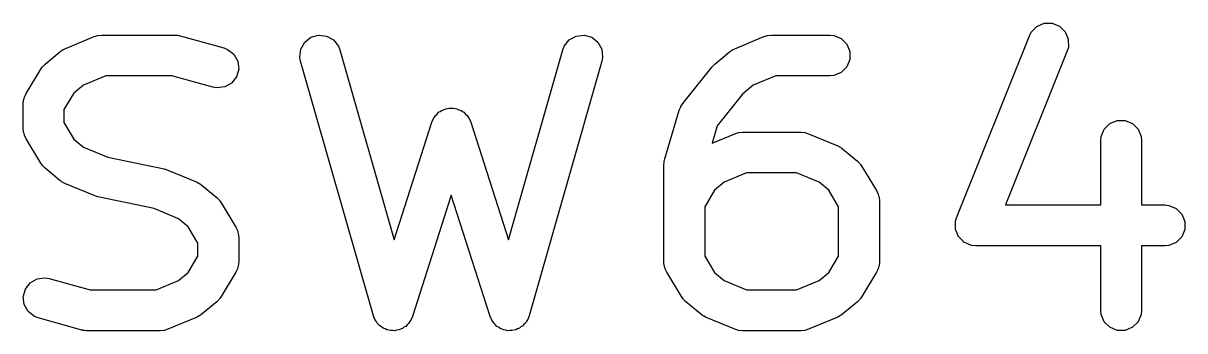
# Model space of a CAD drawing. Extents: x 2.5 to 13.9, y -9.4 to -3.9.
# Drawn here: x 13.6828 to 13.9107, y -7.4683 to -7.408 of the extents above; entities that cross this region are included whole.
import ezdxf

# ---------------------------------------------------------------- set-up
doc = ezdxf.new("R2010")
doc.units = 0
doc.header["$MEASUREMENT"] = 0
doc.layers.add('BLACK', color=7, linetype='CONTINUOUS')

msp = doc.modelspace()

# ---------------------------------------------------------------- linework, layer by layer
at = {"layer": 'BLACK', "linetype": 'CONTINUOUS'}
for p, q in [((13.88021, -7.4104), (13.88057, -7.4097)), ((13.88057, -7.4097), (13.88166, -7.40859)), ((13.88166, -7.40859), (13.8831, -7.40797)), ((13.8831, -7.40797), (13.88466, -7.40795)), ((13.88466, -7.40795), (13.88611, -7.40853)), ((13.88611, -7.40853), (13.88722, -7.40962)), ((13.88722, -7.40962), (13.88784, -7.41106)), ((13.69096, -7.41295), (13.69667, -7.41057)), ((13.69667, -7.41057), (13.69742, -7.41034)), ((13.69742, -7.41034), (13.69743, -7.41034)), ((13.69743, -7.41034), (13.69821, -7.41027)), ((13.69743, -7.41034), (13.69743, -7.41034)), ((13.69821, -7.41027), (13.7125, -7.41027)), ((13.7125, -7.41027), (13.71271, -7.41029)), ((13.71271, -7.41029), (13.7128, -7.41028)), ((13.7128, -7.41028), (13.71304, -7.41032)), ((13.71304, -7.41032), (13.71328, -7.41034)), ((13.71328, -7.41034), (13.71335, -7.41037)), ((13.71335, -7.41037), (13.71357, -7.41041)), ((13.71357, -7.41041), (13.72214, -7.41279)), ((13.73726, -7.41304), (13.73802, -7.41168)), ((13.73802, -7.41168), (13.73924, -7.41071)), ((13.73924, -7.41071), (13.74074, -7.41028)), ((13.74074, -7.41028), (13.74229, -7.41046)), ((13.74229, -7.41046), (13.74366, -7.41122)), ((13.74366, -7.41122), (13.74463, -7.41244)), ((13.78894, -7.41244), (13.78991, -7.41122)), ((13.78991, -7.41122), (13.79127, -7.41046)), ((13.79127, -7.41046), (13.79282, -7.41028)), ((13.79282, -7.41028), (13.79433, -7.41071)), ((13.79433, -7.41071), (13.79555, -7.41168)), ((13.79555, -7.41168), (13.79631, -7.41304)), ((13.82239, -7.41295), (13.8281, -7.41057)), ((13.8281, -7.41057), (13.82885, -7.41034)), ((13.82885, -7.41034), (13.82886, -7.41034)), ((13.82886, -7.41034), (13.82964, -7.41027)), ((13.82886, -7.41034), (13.82886, -7.41034)), ((13.82964, -7.41027), (13.84107, -7.41027)), ((13.84107, -7.41027), (13.84185, -7.41034)), ((13.84185, -7.41034), (13.84329, -7.41094)), ((13.84329, -7.41094), (13.84439, -7.41204)), ((13.84439, -7.41204), (13.84499, -7.41349)), ((13.86593, -7.44611), (13.88021, -7.4104)), ((13.88784, -7.41106), (13.88786, -7.41262)), ((13.68708, -7.41596), (13.68994, -7.41357)), ((13.68994, -7.41357), (13.6902, -7.4134)), ((13.6902, -7.4134), (13.69027, -7.41333)), ((13.69027, -7.41333), (13.69043, -7.41324)), ((13.69043, -7.41324), (13.69059, -7.41313)), ((13.69059, -7.41313), (13.69068, -7.4131)), ((13.69068, -7.4131), (13.69096, -7.41295)), ((13.72214, -7.41279), (13.72287, -7.41308)), ((13.72287, -7.41308), (13.7241, -7.41404)), ((13.7241, -7.41404), (13.72487, -7.4154)), ((13.73708, -7.41459), (13.73726, -7.41304)), ((13.74463, -7.41244), (13.74491, -7.41317)), ((13.74491, -7.41317), (13.75557, -7.45046)), ((13.77799, -7.45046), (13.78865, -7.41317)), ((13.78865, -7.41317), (13.78894, -7.41244)), ((13.79631, -7.41304), (13.79648, -7.41459)), ((13.81851, -7.41596), (13.82137, -7.41357)), ((13.82137, -7.41357), (13.82163, -7.4134)), ((13.82163, -7.4134), (13.8217, -7.41333)), ((13.8217, -7.41333), (13.82186, -7.41324)), ((13.82186, -7.41324), (13.82201, -7.41313)), ((13.82201, -7.41313), (13.82211, -7.4131)), ((13.82211, -7.4131), (13.82239, -7.41295)), ((13.84499, -7.41349), (13.84499, -7.41505)), ((13.88764, -7.41337), (13.87555, -7.4436)), ((13.88786, -7.41262), (13.88764, -7.41337)), ((13.68621, -7.41697), (13.68648, -7.4166)), ((13.68648, -7.4166), (13.68653, -7.41651)), ((13.68653, -7.41651), (13.68661, -7.41643)), ((13.68661, -7.41643), (13.68668, -7.41634)), ((13.68668, -7.41634), (13.68676, -7.41628)), ((13.68676, -7.41628), (13.68708, -7.41596)), ((13.72487, -7.4154), (13.72506, -7.41695)), ((13.73722, -7.41536), (13.73708, -7.41459)), ((13.75151, -7.46537), (13.73722, -7.41536)), ((13.79634, -7.41536), (13.78206, -7.46537)), ((13.79648, -7.41459), (13.79634, -7.41536)), ((13.81223, -7.42367), (13.81795, -7.41653)), ((13.81795, -7.41652), (13.81796, -7.41651)), ((13.81795, -7.41653), (13.81795, -7.41652)), ((13.81796, -7.41651), (13.81823, -7.41624)), ((13.81823, -7.41624), (13.81849, -7.41597)), ((13.81849, -7.41597), (13.8185, -7.41596)), ((13.8185, -7.41596), (13.81851, -7.41596)), ((13.84439, -7.41649), (13.84329, -7.41759)), ((13.84499, -7.41505), (13.84439, -7.41649)), ((13.68335, -7.42173), (13.68621, -7.41697)), ((13.69901, -7.41827), (13.69459, -7.42011)), ((13.71195, -7.41827), (13.69901, -7.41827)), ((13.72, -7.4205), (13.71195, -7.41827)), ((13.72464, -7.41845), (13.72368, -7.41968)), ((13.72506, -7.41695), (13.72464, -7.41845)), ((13.83044, -7.41827), (13.82602, -7.42011)), ((13.84107, -7.41827), (13.83044, -7.41827)), ((13.84185, -7.41819), (13.84107, -7.41827)), ((13.84329, -7.41759), (13.84185, -7.41819)), ((13.69459, -7.42011), (13.69272, -7.42167)), ((13.72077, -7.42064), (13.72, -7.4205)), ((13.72232, -7.42045), (13.72077, -7.42064)), ((13.72368, -7.41968), (13.72232, -7.42045)), ((13.82602, -7.42011), (13.82394, -7.42184)), ((13.68278, -7.42379), (13.68286, -7.42301)), ((13.68286, -7.42301), (13.68297, -7.42273)), ((13.68297, -7.42273), (13.68302, -7.42244)), ((13.68302, -7.42244), (13.68335, -7.42173)), ((13.69272, -7.42167), (13.69078, -7.4249)), ((13.82394, -7.42184), (13.81896, -7.42806)), ((13.68278, -7.42855), (13.68278, -7.42379)), ((13.69078, -7.4249), (13.69078, -7.42744)), ((13.764, -7.42577), (13.76429, -7.42542)), ((13.76429, -7.42542), (13.76459, -7.42527)), ((13.76459, -7.42527), (13.76484, -7.42505)), ((13.76484, -7.42505), (13.76528, -7.42491)), ((13.76528, -7.42491), (13.76568, -7.42471)), ((13.76568, -7.42471), (13.76601, -7.42468)), ((13.76601, -7.42468), (13.76633, -7.42458)), ((13.76633, -7.42458), (13.76678, -7.42462)), ((13.76678, -7.42462), (13.76724, -7.42458)), ((13.76724, -7.42458), (13.76755, -7.42468)), ((13.76755, -7.42468), (13.76789, -7.42471)), ((13.76789, -7.42471), (13.76829, -7.42491)), ((13.76829, -7.42491), (13.76872, -7.42505)), ((13.76872, -7.42505), (13.76898, -7.42527)), ((13.76898, -7.42527), (13.76927, -7.42542)), ((13.76927, -7.42542), (13.76957, -7.42577)), ((13.80867, -7.43455), (13.81152, -7.42502)), ((13.81152, -7.42502), (13.81179, -7.42436)), ((13.81179, -7.42436), (13.8118, -7.42433)), ((13.8118, -7.42433), (13.81181, -7.42431)), ((13.81181, -7.42431), (13.81182, -7.4243)), ((13.81182, -7.4243), (13.81184, -7.42427)), ((13.81184, -7.42427), (13.81223, -7.42367)), ((13.69078, -7.42744), (13.69272, -7.43067)), ((13.75557, -7.45046), (13.76297, -7.42733)), ((13.76297, -7.42733), (13.76328, -7.42661)), ((13.76328, -7.42661), (13.7635, -7.42636)), ((13.7635, -7.42636), (13.76365, -7.42606)), ((13.76365, -7.42606), (13.764, -7.42577)), ((13.76957, -7.42577), (13.76991, -7.42606)), ((13.76991, -7.42606), (13.77007, -7.42636)), ((13.77007, -7.42636), (13.77028, -7.42661)), ((13.77028, -7.42661), (13.77059, -7.42733)), ((13.77059, -7.42733), (13.77799, -7.45046)), ((13.89489, -7.42871), (13.89599, -7.42761)), ((13.89599, -7.42761), (13.89743, -7.42701)), ((13.89743, -7.42701), (13.89899, -7.42701)), ((13.89899, -7.42701), (13.90043, -7.42761)), ((13.90043, -7.42761), (13.90154, -7.42871)), ((13.68286, -7.42933), (13.68278, -7.42855)), ((13.68297, -7.42961), (13.68286, -7.42933)), ((13.68302, -7.4299), (13.68297, -7.42961)), ((13.68335, -7.43061), (13.68302, -7.4299)), ((13.81896, -7.42806), (13.81794, -7.43147)), ((13.81794, -7.43147), (13.82239, -7.42962)), ((13.82239, -7.42962), (13.82314, -7.42939)), ((13.82314, -7.42939), (13.82314, -7.42939)), ((13.82314, -7.42939), (13.82315, -7.42939)), ((13.82315, -7.42939), (13.82393, -7.42931)), ((13.82393, -7.42931), (13.83535, -7.42931)), ((13.83535, -7.42931), (13.83613, -7.42939)), ((13.83613, -7.42939), (13.83614, -7.42939)), ((13.83614, -7.42939), (13.83614, -7.42939)), ((13.83614, -7.42939), (13.83689, -7.42962)), ((13.83689, -7.42962), (13.84261, -7.432)), ((13.89421, -7.43093), (13.89429, -7.43015)), ((13.89429, -7.43015), (13.89489, -7.42871)), ((13.90154, -7.42871), (13.90213, -7.43015)), ((13.90213, -7.43015), (13.90221, -7.43093)), ((13.68621, -7.43537), (13.68335, -7.43061)), ((13.69272, -7.43067), (13.69459, -7.43223)), ((13.69459, -7.43223), (13.6994, -7.43424)), ((13.84261, -7.432), (13.84288, -7.43215)), ((13.84288, -7.43215), (13.84298, -7.43218)), ((13.84298, -7.43218), (13.84313, -7.43229)), ((13.84313, -7.43229), (13.8433, -7.43237)), ((13.8433, -7.43237), (13.84337, -7.43245)), ((13.84337, -7.43245), (13.84363, -7.43262)), ((13.89421, -7.4436), (13.89421, -7.43093)), ((13.90221, -7.43093), (13.90221, -7.4436)), ((13.6994, -7.43424), (13.71046, -7.43654)), ((13.80857, -7.43491), (13.80861, -7.43482)), ((13.80861, -7.43482), (13.80867, -7.43455)), ((13.84363, -7.43262), (13.84649, -7.435)), ((13.68648, -7.43574), (13.68621, -7.43537)), ((13.68653, -7.43583), (13.68648, -7.43574)), ((13.68661, -7.43591), (13.68653, -7.43583)), ((13.68668, -7.436), (13.68661, -7.43591)), ((13.68676, -7.43606), (13.68668, -7.436)), ((13.68708, -7.43639), (13.68676, -7.43606)), ((13.68994, -7.43877), (13.68708, -7.43639)), ((13.71046, -7.43654), (13.71082, -7.43665)), ((13.71082, -7.43665), (13.71118, -7.43676)), ((13.71118, -7.43676), (13.71689, -7.43915)), ((13.8085, -7.43569), (13.80853, -7.43541)), ((13.8085, -7.45474), (13.8085, -7.43569)), ((13.80852, -7.43531), (13.80855, -7.43512)), ((13.80853, -7.43541), (13.80852, -7.43531)), ((13.80855, -7.43512), (13.80857, -7.43491)), ((13.84649, -7.435), (13.84681, -7.43533)), ((13.84681, -7.43533), (13.84689, -7.43539)), ((13.84689, -7.43539), (13.84696, -7.43548)), ((13.84696, -7.43548), (13.84704, -7.43556)), ((13.84704, -7.43556), (13.84708, -7.43565)), ((13.84708, -7.43565), (13.84736, -7.43602)), ((13.84736, -7.43602), (13.85021, -7.44078)), ((13.6902, -7.43894), (13.68994, -7.43877)), ((13.69027, -7.43902), (13.6902, -7.43894)), ((13.69043, -7.4391), (13.69027, -7.43902)), ((13.69059, -7.43921), (13.69043, -7.4391)), ((13.69068, -7.43924), (13.69059, -7.43921)), ((13.69096, -7.43939), (13.69068, -7.43924)), ((13.69667, -7.44177), (13.69096, -7.43939)), ((13.71689, -7.43915), (13.71717, -7.43929)), ((13.71717, -7.43929), (13.71727, -7.43932)), ((13.71727, -7.43932), (13.71742, -7.43943)), ((13.82031, -7.43915), (13.81844, -7.44071)), ((13.82473, -7.43731), (13.82031, -7.43915)), ((13.83455, -7.43731), (13.82473, -7.43731)), ((13.83897, -7.43915), (13.83455, -7.43731)), ((13.84084, -7.44071), (13.83897, -7.43915)), ((13.71742, -7.43943), (13.71758, -7.43952)), ((13.71758, -7.43952), (13.71765, -7.43959)), ((13.71765, -7.43959), (13.71792, -7.43976)), ((13.71792, -7.43976), (13.72077, -7.44215)), ((13.76678, -7.44168), (13.75916, -7.46549)), ((13.7744, -7.46549), (13.76678, -7.44168)), ((13.81844, -7.44071), (13.8165, -7.44395)), ((13.84278, -7.44395), (13.84084, -7.44071)), ((13.85021, -7.44078), (13.85055, -7.44149)), ((13.85055, -7.44149), (13.85059, -7.44178)), ((13.69704, -7.44188), (13.69667, -7.44177)), ((13.6974, -7.44199), (13.69704, -7.44188)), ((13.70845, -7.44429), (13.6974, -7.44199)), ((13.72077, -7.44215), (13.72109, -7.44247)), ((13.72109, -7.44247), (13.72117, -7.44253)), ((13.72117, -7.44253), (13.72124, -7.44262)), ((13.72124, -7.44262), (13.72132, -7.4427)), ((13.72132, -7.4427), (13.72137, -7.4428)), ((13.72137, -7.4428), (13.72164, -7.44316)), ((13.72164, -7.44316), (13.7245, -7.44792)), ((13.8165, -7.44395), (13.8165, -7.45363)), ((13.84278, -7.45363), (13.84278, -7.44395)), ((13.85059, -7.44178), (13.85071, -7.44206)), ((13.85071, -7.44206), (13.85078, -7.44284)), ((13.85078, -7.44284), (13.85078, -7.45474)), ((13.87555, -7.4436), (13.89421, -7.4436)), ((13.90221, -7.4436), (13.90678, -7.4436)), ((13.90678, -7.4436), (13.90756, -7.44368)), ((13.90756, -7.44368), (13.90901, -7.44427)), ((13.71326, -7.4463), (13.70845, -7.44429)), ((13.86573, -7.44678), (13.86593, -7.44611)), ((13.90901, -7.44427), (13.91011, -7.44538)), ((13.91011, -7.44538), (13.91071, -7.44682)), ((13.71513, -7.44786), (13.71326, -7.4463)), ((13.71707, -7.45109), (13.71513, -7.44786)), ((13.7245, -7.44792), (13.72483, -7.44863)), ((13.86571, -7.44687), (13.86572, -7.44684)), ((13.86572, -7.44762), (13.86571, -7.44687)), ((13.86572, -7.44682), (13.86573, -7.44678)), ((13.86572, -7.44684), (13.86572, -7.44682)), ((13.86572, -7.44838), (13.86572, -7.44762)), ((13.86573, -7.4484), (13.86572, -7.44838)), ((13.86573, -7.44843), (13.86573, -7.4484)), ((13.86602, -7.44912), (13.86573, -7.44843)), ((13.91071, -7.44838), (13.91011, -7.44982)), ((13.91071, -7.44682), (13.91071, -7.44838)), ((13.72483, -7.44863), (13.72488, -7.44893)), ((13.72488, -7.44893), (13.72499, -7.4492)), ((13.72499, -7.4492), (13.72507, -7.44998)), ((13.72507, -7.44998), (13.72507, -7.45474)), ((13.86631, -7.44982), (13.86602, -7.44912)), ((13.86633, -7.44984), (13.86631, -7.44982)), ((13.86634, -7.44986), (13.86633, -7.44984)), ((13.86688, -7.45039), (13.86634, -7.44986)), ((13.86742, -7.45093), (13.86688, -7.45039)), ((13.91011, -7.44982), (13.90901, -7.45093)), ((13.71707, -7.45363), (13.71707, -7.45109)), ((13.86744, -7.45093), (13.86742, -7.45093)), ((13.86746, -7.45095), (13.86744, -7.45093)), ((13.86816, -7.45123), (13.86746, -7.45095)), ((13.86886, -7.45152), (13.86816, -7.45123)), ((13.86889, -7.45153), (13.86886, -7.45152)), ((13.86891, -7.45153), (13.86889, -7.45153)), ((13.86895, -7.45153), (13.86891, -7.45153)), ((13.86964, -7.4516), (13.86895, -7.45153)), ((13.89421, -7.4516), (13.86964, -7.4516)), ((13.89421, -7.46427), (13.89421, -7.4516)), ((13.90678, -7.4516), (13.90221, -7.4516)), ((13.90221, -7.4516), (13.90221, -7.46427)), ((13.90756, -7.45152), (13.90678, -7.4516)), ((13.90901, -7.45093), (13.90756, -7.45152)), ((13.71513, -7.45687), (13.71707, -7.45363)), ((13.72507, -7.45474), (13.72499, -7.45552)), ((13.80857, -7.45552), (13.8085, -7.45474)), ((13.8165, -7.45363), (13.81844, -7.45687)), ((13.84084, -7.45687), (13.84278, -7.45363)), ((13.85078, -7.45474), (13.85071, -7.45552)), ((13.71326, -7.45843), (13.71513, -7.45687)), ((13.7245, -7.4568), (13.72164, -7.46156)), ((13.72483, -7.45609), (13.7245, -7.4568)), ((13.72488, -7.4558), (13.72483, -7.45609)), ((13.72499, -7.45552), (13.72488, -7.4558)), ((13.80869, -7.4558), (13.80857, -7.45552)), ((13.80873, -7.45609), (13.80869, -7.4558)), ((13.80907, -7.4568), (13.80873, -7.45609)), ((13.81192, -7.46156), (13.80907, -7.4568)), ((13.81844, -7.45687), (13.82031, -7.45843)), ((13.83897, -7.45843), (13.84084, -7.45687)), ((13.85021, -7.4568), (13.84736, -7.46156)), ((13.85055, -7.45609), (13.85021, -7.4568)), ((13.85059, -7.4558), (13.85055, -7.45609)), ((13.85071, -7.45552), (13.85059, -7.4558)), ((13.68321, -7.46008), (13.68417, -7.45885)), ((13.68417, -7.45885), (13.68553, -7.45809)), ((13.68553, -7.45809), (13.68708, -7.4579)), ((13.68708, -7.4579), (13.68785, -7.45803)), ((13.68785, -7.45803), (13.6959, -7.46027)), ((13.70884, -7.46027), (13.71326, -7.45843)), ((13.82031, -7.45843), (13.82473, -7.46027)), ((13.83455, -7.46027), (13.83897, -7.45843)), ((13.68279, -7.46159), (13.68321, -7.46008)), ((13.68298, -7.46314), (13.68279, -7.46159)), ((13.6959, -7.46027), (13.70884, -7.46027)), ((13.72117, -7.46219), (13.72109, -7.46225)), ((13.72124, -7.4621), (13.72117, -7.46219)), ((13.72132, -7.46202), (13.72124, -7.4621)), ((13.72137, -7.46193), (13.72132, -7.46202)), ((13.72164, -7.46156), (13.72137, -7.46193)), ((13.8122, -7.46193), (13.81192, -7.46156)), ((13.81224, -7.46202), (13.8122, -7.46193)), ((13.81232, -7.4621), (13.81224, -7.46202)), ((13.81239, -7.46219), (13.81232, -7.4621)), ((13.81247, -7.46225), (13.81239, -7.46219)), ((13.82473, -7.46027), (13.83455, -7.46027)), ((13.84689, -7.46219), (13.84681, -7.46225)), ((13.84696, -7.4621), (13.84689, -7.46219)), ((13.84704, -7.46202), (13.84696, -7.4621)), ((13.84708, -7.46193), (13.84704, -7.46202)), ((13.84736, -7.46156), (13.84708, -7.46193)), ((13.68375, -7.46449), (13.68298, -7.46314)), ((13.72077, -7.46258), (13.71792, -7.46496)), ((13.72109, -7.46225), (13.72077, -7.46258)), ((13.81279, -7.46258), (13.81247, -7.46225)), ((13.81565, -7.46496), (13.81279, -7.46258)), ((13.84649, -7.46258), (13.84363, -7.46496)), ((13.84681, -7.46225), (13.84649, -7.46258)), ((13.89429, -7.46505), (13.89421, -7.46427)), ((13.90221, -7.46427), (13.90213, -7.46505)), ((13.68498, -7.46546), (13.68375, -7.46449)), ((13.68571, -7.46574), (13.68498, -7.46546)), ((13.69428, -7.46812), (13.68571, -7.46574)), ((13.71689, -7.46558), (13.71118, -7.46796)), ((13.71717, -7.46543), (13.71689, -7.46558)), ((13.71727, -7.4654), (13.71717, -7.46543)), ((13.71742, -7.46529), (13.71727, -7.4654)), ((13.71758, -7.46521), (13.71742, -7.46529)), ((13.71765, -7.46513), (13.71758, -7.46521)), ((13.71792, -7.46496), (13.71765, -7.46513)), ((13.7518, -7.46609), (13.75151, -7.46537)), ((13.75151, -7.46537), (13.75151, -7.46537)), ((13.75151, -7.46537), (13.75151, -7.46537)), ((13.75151, -7.46537), (13.75151, -7.46537)), ((13.75204, -7.4664), (13.7518, -7.46609)), ((13.75222, -7.46676), (13.75204, -7.4664)), ((13.75252, -7.46701), (13.75222, -7.46676)), ((13.7586, -7.46651), (13.7584, -7.46685)), ((13.75885, -7.4662), (13.7586, -7.46651)), ((13.75916, -7.46549), (13.75885, -7.4662)), ((13.75916, -7.46549), (13.75916, -7.46549)), ((13.75916, -7.46549), (13.75916, -7.46549)), ((13.75916, -7.46549), (13.75916, -7.46549)), ((13.77441, -7.46549), (13.7744, -7.46549)), ((13.7744, -7.46549), (13.7744, -7.46549)), ((13.7744, -7.46549), (13.7744, -7.46549)), ((13.77471, -7.4662), (13.77441, -7.46549)), ((13.77497, -7.46651), (13.77471, -7.4662)), ((13.77516, -7.46685), (13.77497, -7.46651)), ((13.78134, -7.46676), (13.78104, -7.46701)), ((13.78152, -7.4664), (13.78134, -7.46676)), ((13.78177, -7.46609), (13.78152, -7.4664)), ((13.78205, -7.46537), (13.78177, -7.46609)), ((13.78206, -7.46537), (13.78205, -7.46537)), ((13.78206, -7.46537), (13.78206, -7.46537)), ((13.78206, -7.46537), (13.78206, -7.46537)), ((13.81591, -7.46513), (13.81565, -7.46496)), ((13.81598, -7.46521), (13.81591, -7.46513)), ((13.81615, -7.46529), (13.81598, -7.46521)), ((13.8163, -7.4654), (13.81615, -7.46529)), ((13.8164, -7.46543), (13.8163, -7.4654)), ((13.81667, -7.46558), (13.8164, -7.46543)), ((13.82239, -7.46796), (13.81667, -7.46558)), ((13.84261, -7.46558), (13.83689, -7.46796)), ((13.84288, -7.46543), (13.84261, -7.46558)), ((13.84298, -7.4654), (13.84288, -7.46543)), ((13.84313, -7.46529), (13.84298, -7.4654)), ((13.8433, -7.46521), (13.84313, -7.46529)), ((13.84337, -7.46513), (13.8433, -7.46521)), ((13.84363, -7.46496), (13.84337, -7.46513)), ((13.89489, -7.46649), (13.89429, -7.46505)), ((13.89599, -7.46759), (13.89489, -7.46649)), ((13.90154, -7.46649), (13.90043, -7.46759)), ((13.90213, -7.46505), (13.90154, -7.46649)), ((13.6945, -7.46816), (13.69428, -7.46812)), ((13.69457, -7.46819), (13.6945, -7.46816)), ((13.69482, -7.46821), (13.69457, -7.46819)), ((13.69506, -7.46826), (13.69482, -7.46821)), ((13.69514, -7.46824), (13.69506, -7.46826)), ((13.69535, -7.46827), (13.69514, -7.46824)), ((13.70964, -7.46827), (13.69535, -7.46827)), ((13.71042, -7.46819), (13.70964, -7.46827)), ((13.71043, -7.46819), (13.71042, -7.46819)), ((13.71042, -7.46819), (13.71042, -7.46819)), ((13.71118, -7.46796), (13.71043, -7.46819)), ((13.75277, -7.46732), (13.75252, -7.46701)), ((13.75311, -7.46751), (13.75277, -7.46732)), ((13.75342, -7.46776), (13.75311, -7.46751)), ((13.75379, -7.46788), (13.75342, -7.46776)), ((13.75413, -7.46807), (13.75379, -7.46788)), ((13.75452, -7.46812), (13.75413, -7.46807)), ((13.7549, -7.46824), (13.75452, -7.46812)), ((13.75529, -7.46821), (13.7549, -7.46824)), ((13.75568, -7.46825), (13.75529, -7.46821)), ((13.75606, -7.46814), (13.75568, -7.46825)), ((13.75646, -7.46811), (13.75606, -7.46814)), ((13.75681, -7.46793), (13.75646, -7.46811)), ((13.75718, -7.46782), (13.75681, -7.46793)), ((13.75749, -7.46758), (13.75718, -7.46782)), ((13.75784, -7.4674), (13.75749, -7.46758)), ((13.7581, -7.4671), (13.75784, -7.4674)), ((13.7584, -7.46685), (13.7581, -7.4671)), ((13.77547, -7.4671), (13.77516, -7.46685)), ((13.77572, -7.4674), (13.77547, -7.4671)), ((13.77607, -7.46758), (13.77572, -7.4674)), ((13.77638, -7.46782), (13.77607, -7.46758)), ((13.77676, -7.46793), (13.77638, -7.46782)), ((13.77711, -7.46811), (13.77676, -7.46793)), ((13.7775, -7.46814), (13.77711, -7.46811)), ((13.77788, -7.46825), (13.7775, -7.46814)), ((13.77827, -7.46821), (13.77788, -7.46825)), ((13.77866, -7.46824), (13.77827, -7.46821)), ((13.77904, -7.46812), (13.77866, -7.46824)), ((13.77943, -7.46807), (13.77904, -7.46812)), ((13.77978, -7.46788), (13.77943, -7.46807)), ((13.78015, -7.46776), (13.77978, -7.46788)), ((13.78045, -7.46751), (13.78015, -7.46776)), ((13.7808, -7.46732), (13.78045, -7.46751)), ((13.78104, -7.46701), (13.7808, -7.46732)), ((13.82314, -7.46819), (13.82239, -7.46796)), ((13.82315, -7.46819), (13.82314, -7.46819)), ((13.82314, -7.46819), (13.82314, -7.46819)), ((13.82393, -7.46827), (13.82315, -7.46819)), ((13.83535, -7.46827), (13.82393, -7.46827)), ((13.83613, -7.46819), (13.83535, -7.46827)), ((13.83614, -7.46819), (13.83613, -7.46819)), ((13.83689, -7.46796), (13.83614, -7.46819)), ((13.83614, -7.46819), (13.83614, -7.46819)), ((13.89743, -7.46819), (13.89599, -7.46759)), ((13.89899, -7.46819), (13.89743, -7.46819)), ((13.90043, -7.46759), (13.89899, -7.46819))]:
    msp.add_line(p, q, dxfattribs=at)

doc.saveas('drawing.dxf')
